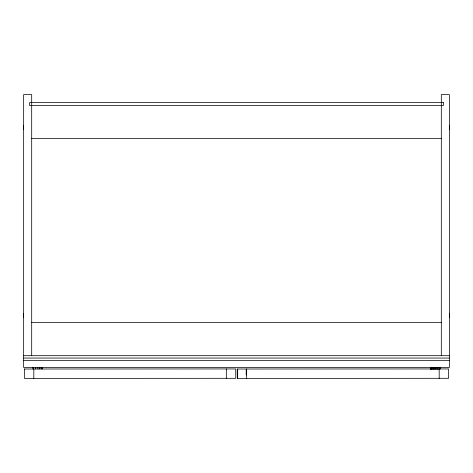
<?xml version="1.0" encoding="UTF-8"?>
<svg xmlns="http://www.w3.org/2000/svg" width="473" height="473" viewBox="0 0 473 473"><rect width="100%" height="100%" fill="white"/><g stroke="black" fill="none" stroke-linecap="round" stroke-linejoin="round"><path stroke-width="0.71" d="M440.02 367.834L440.469 367.598M31.691 138.589L441.309 138.589M31.691 322.586L441.309 322.586M23.65 355.696L449.35 355.696M23.65 358.061L449.35 358.061M23.65 360.426L449.35 360.426M246.67 369.413L246.197 369.413L246.197 374.853L246.67 374.853M32.507 367.503L32.956 367.746M441.309 355.696L441.309 94.6L449.35 94.6L449.35 367.521L23.65 367.521L23.65 94.6L31.691 94.6L31.691 355.696M439.849 367.562L439.849 368.958M439.512 367.651L439.512 369.052M439.18 368.94L439.18 378.394M437.223 367.651L437.223 369.052M435.095 367.651L435.095 369.052M433.262 367.651L433.262 369.052M431.855 367.651L431.855 369.052M430.974 367.651L430.974 369.052M430.802 367.562L430.802 368.958M430.501 367.562L430.501 368.958M246.67 368.94L246.67 378.4M237.683 369.413L237.683 374.853M237.683 375.326L237.683 378.4M226.331 368.94L226.331 378.394M42.304 367.562L42.304 368.958M42.002 367.562L42.002 368.958M41.121 367.562L41.121 368.958M39.714 367.562L39.714 368.958M37.881 367.562L37.881 368.958M35.753 367.562L35.753 368.958M33.82 368.94L33.82 378.394M33.465 367.562L33.465 368.958M32.956 367.562L32.956 368.958M23.691 129.643A14.273 14.273 0 0 1 23.691 125.936M23.626 129.649A14.273 14.273 0 0 1 23.62 125.93M449.309 125.936A14.273 14.273 0 0 1 449.309 129.643M449.356 125.93A14.231 14.231 0 0 1 449.368 129.649M449.309 313.717A14.273 14.273 0 0 1 449.309 317.424M449.356 313.711A14.231 14.231 0 0 1 449.368 317.43M23.691 317.424A14.273 14.273 0 0 1 23.691 313.717M23.626 317.43A14.273 14.273 0 0 1 23.62 313.711M24.365 369.011L24.454 378.4L235.791 378.305L235.696 368.94L24.365 369.011M237.215 369.011L237.304 378.4L448.641 378.305L448.546 368.94L237.215 369.011M443.438 102.641L29.563 102.641L29.563 105.479L443.438 105.479L443.438 102.641M440.02 367.651L430.672 367.651L430.672 369.052L440.02 369.052L440.02 367.651"/></g></svg>
